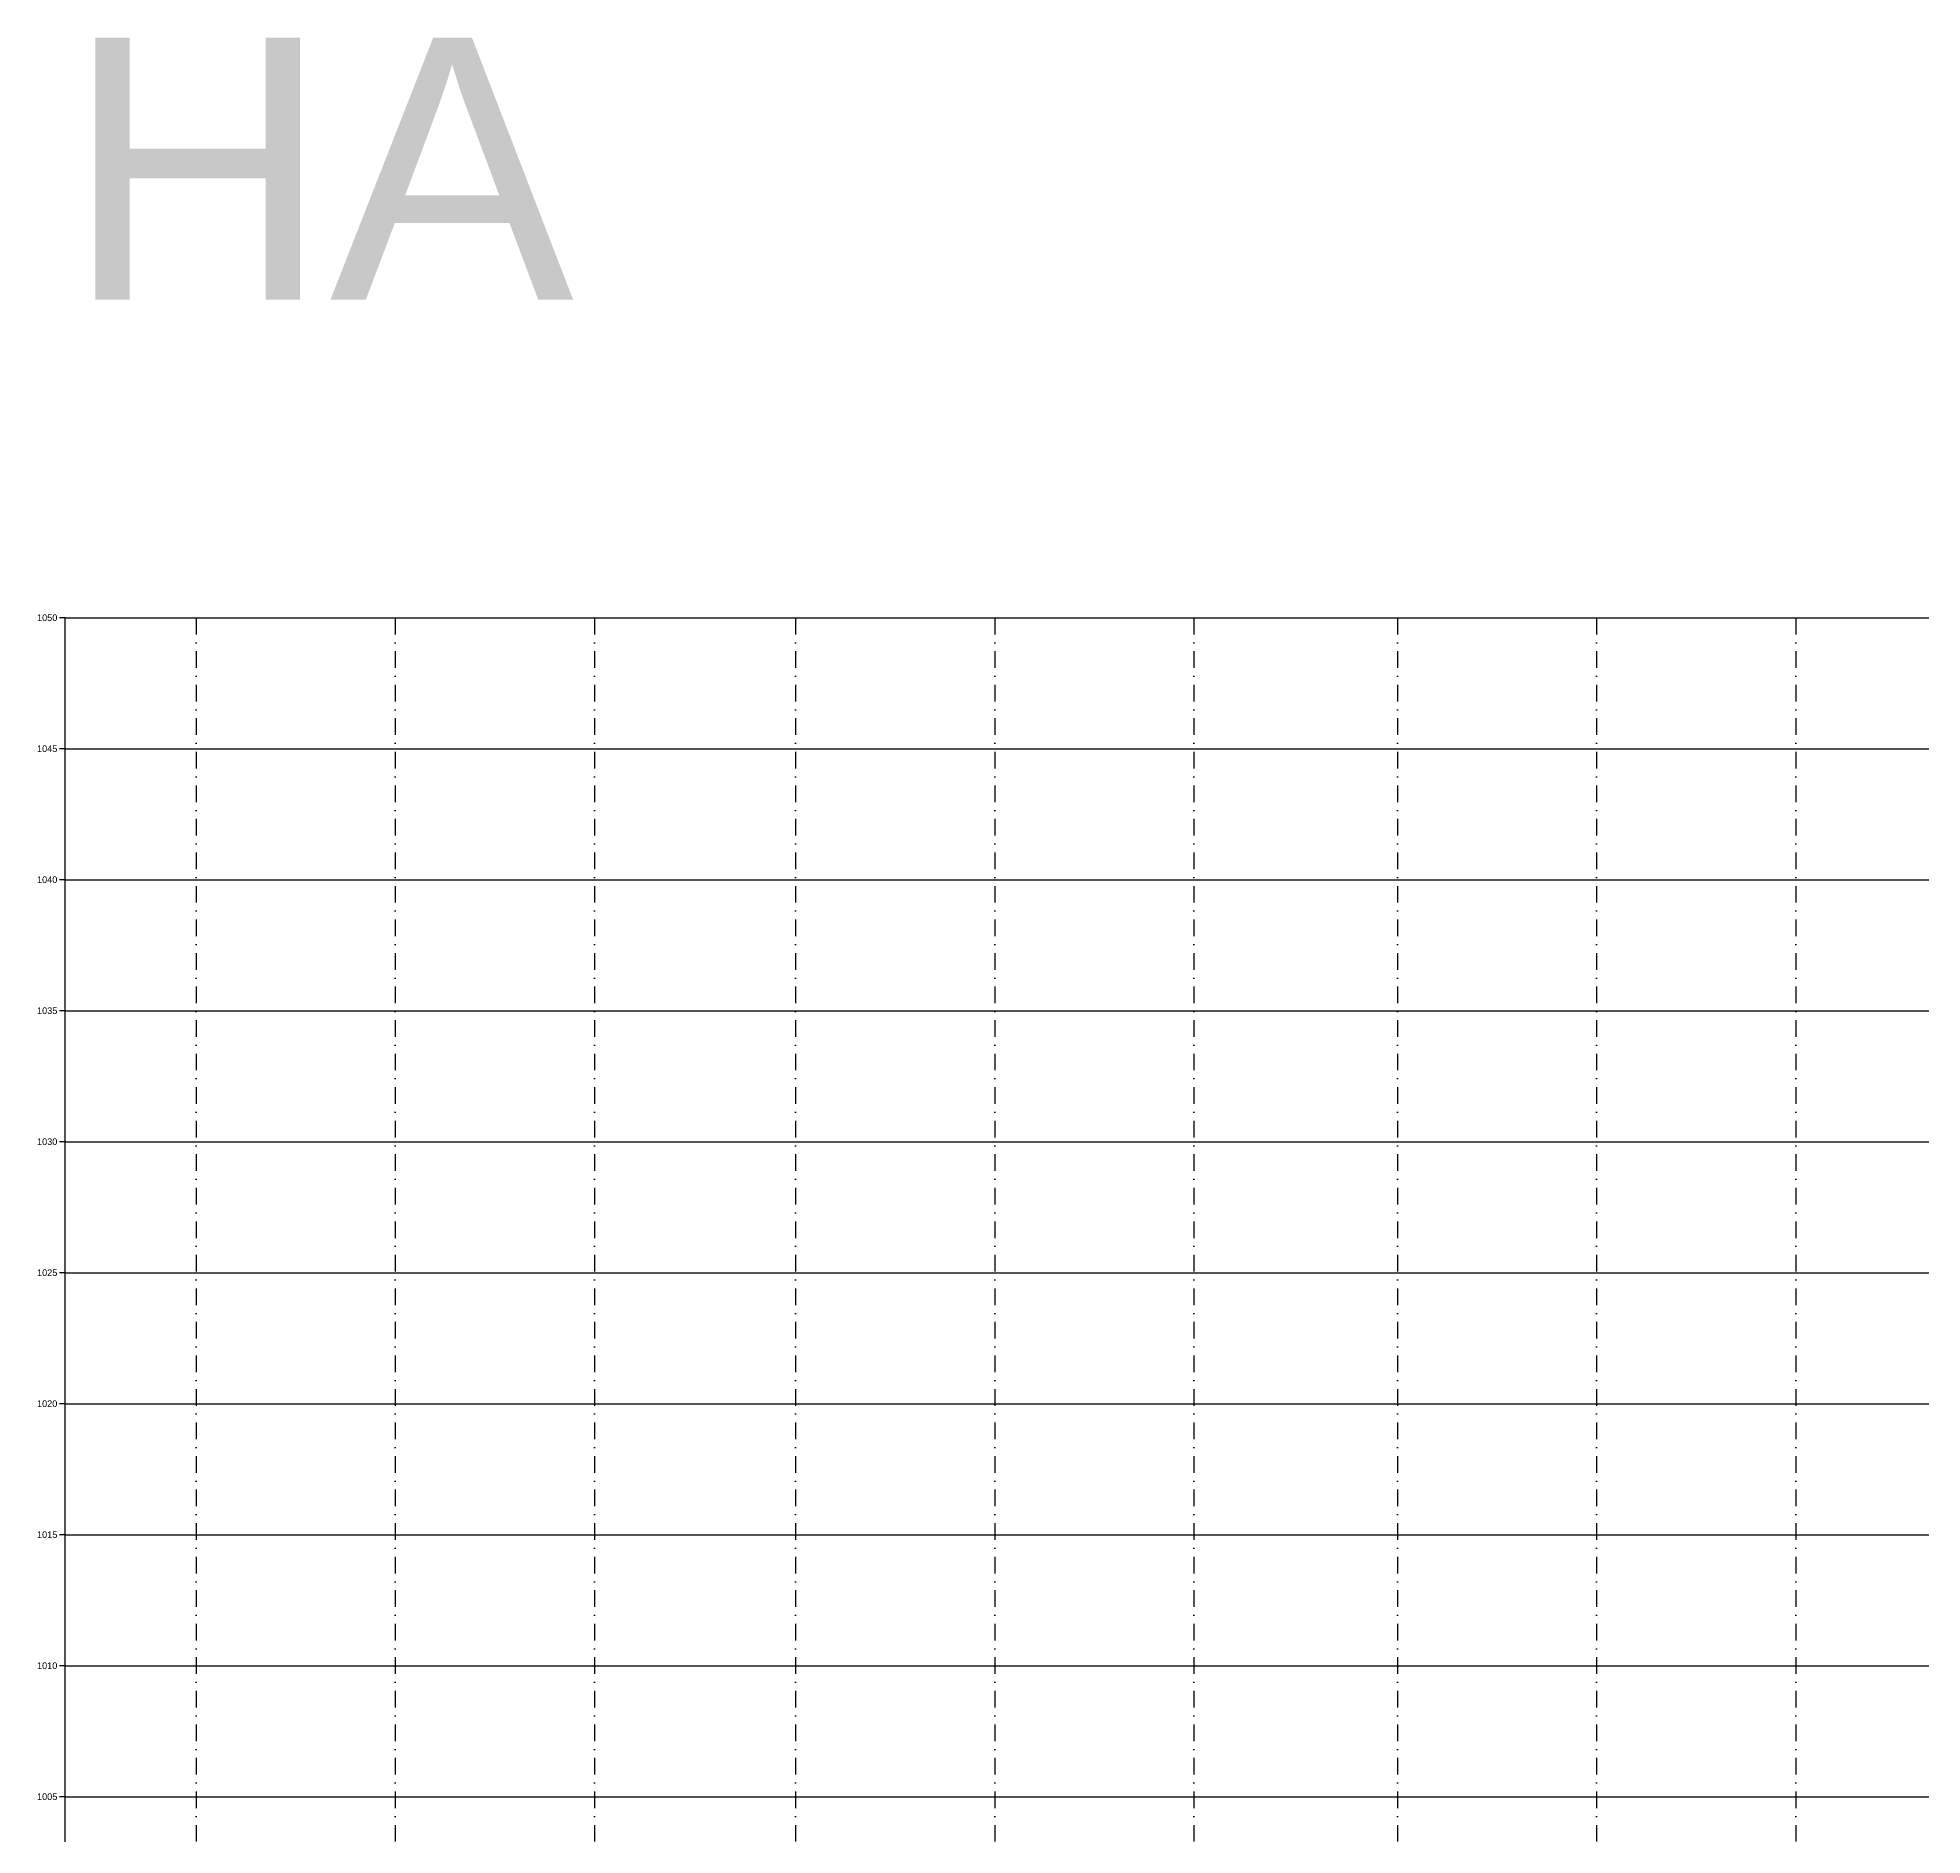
# Model space of a CAD drawing. Header units: metres. Extents: x -121 to 9872, y 3505 to 10721.
# Drawn here: x -11 to 709, y 10035 to 10721 of the extents above; entities that cross this region are included whole.
import ezdxf

# ---------------------------------------------------------------- set-up
doc = ezdxf.new("R2010")
doc.units = ezdxf.units.M
doc.linetypes.add('DASHDOT', pattern=[25.4, 12.7, -6.35, 0, -6.35])
for name, color, linetype in [('Cabeçalho', 7, 'Continuous'), ('Grade', 9, 'Continuous'), ('Ind.Rot', 8, 'DASHDOT'), ('Modelo_Perfil', 252, 'Continuous'), ('Modelo_Texto_Geral', 7, 'Continuous')]:
    doc.layers.add(name, color=color, linetype=linetype)
doc.styles.add('Arial', font='arial.ttf')
doc.styles.get("Standard").update_dxf_attribs({"font": 'arial.ttf'})

msp = doc.modelspace()

# ---------------------------------------------------------------- linework, layer by layer
at = {"layer": 'Grade'}
for points in [[(0, 10500), (9859.453, 10500)], [(0, 10450), (9859.453, 10450)], [(0, 10400), (9859.453, 10400)], [(0, 10350), (9859.453, 10350)], [(0, 10300), (9859.453, 10300)], [(0, 10250), (9859.453, 10250)], [(0, 10200), (9859.453, 10200)], [(0, 10150), (9859.453, 10150)], [(0, 10100), (9859.453, 10100)], [(0, 10050), (9859.453, 10050)]]:
    msp.add_lwpolyline(points, dxfattribs=at)
at = {"layer": 'Ind.Rot', "linetype": 'DASHDOT', "ltscale": 0.5}
for points in [[(50, 10500), (50, 8300)], [(126, 10500), (126, 8300)], [(202, 10500), (202, 8300)], [(278.783, 10500), (278.783, 8300)], [(354.781, 10500), (354.781, 8300)], [(430.781, 10500), (430.781, 8300)], [(508.535, 10500), (508.535, 8300)], [(584.535, 10500), (584.535, 8300)], [(660.535, 10500), (660.535, 8300)]]:
    msp.add_lwpolyline(points, dxfattribs=at)
at = {"layer": 'Modelo_Perfil'}
msp.add_line((0, 8300), (0, 10500), dxfattribs=at)
for points in [[(0, 10500), (-2.142, 10500)], [(0, 10500), (9859.453, 10500)], [(0, 10450), (-2.142, 10450)], [(0, 10400), (-2.142, 10400)], [(0, 10350), (-2.142, 10350)], [(0, 10300), (-2.142, 10300)], [(0, 10250), (-2.142, 10250)], [(0, 10200), (-2.142, 10200)], [(0, 10150), (-2.142, 10150)], [(0, 10100), (-2.142, 10100)], [(0, 10050), (-2.142, 10050)]]:
    msp.add_lwpolyline(points, dxfattribs=at)

# ---------------------------------------------------------------- texts
at = {"layer": 'Cabeçalho', "insert": (0.099, 10721.388), "char_height": 100, "attachment_point": 1}
msp.add_mtext_dynamic_manual_height_columns('HA', width=2016.01435, gutter_width=12.5, heights=[0], dxfattribs=at)
at = {"layer": 'Modelo_Texto_Geral', "linetype": 'Continuous', "lineweight": -2, "char_height": 2.5, "attachment_point": 6, "style": 'Arial'}
for s, insert in [('1050', (-3, 10500)), ('1045', (-3, 10450)), ('1040', (-3, 10400)), ('1035', (-3, 10350)), ('1030', (-3, 10300)), ('1025', (-3, 10250)), ('1020', (-3, 10200)), ('1015', (-3, 10150)), ('1010', (-3, 10100)), ('1005', (-3, 10050))]:
    msp.add_mtext(s, dxfattribs=dict(at, insert=insert))

doc.saveas('drawing.dxf')
